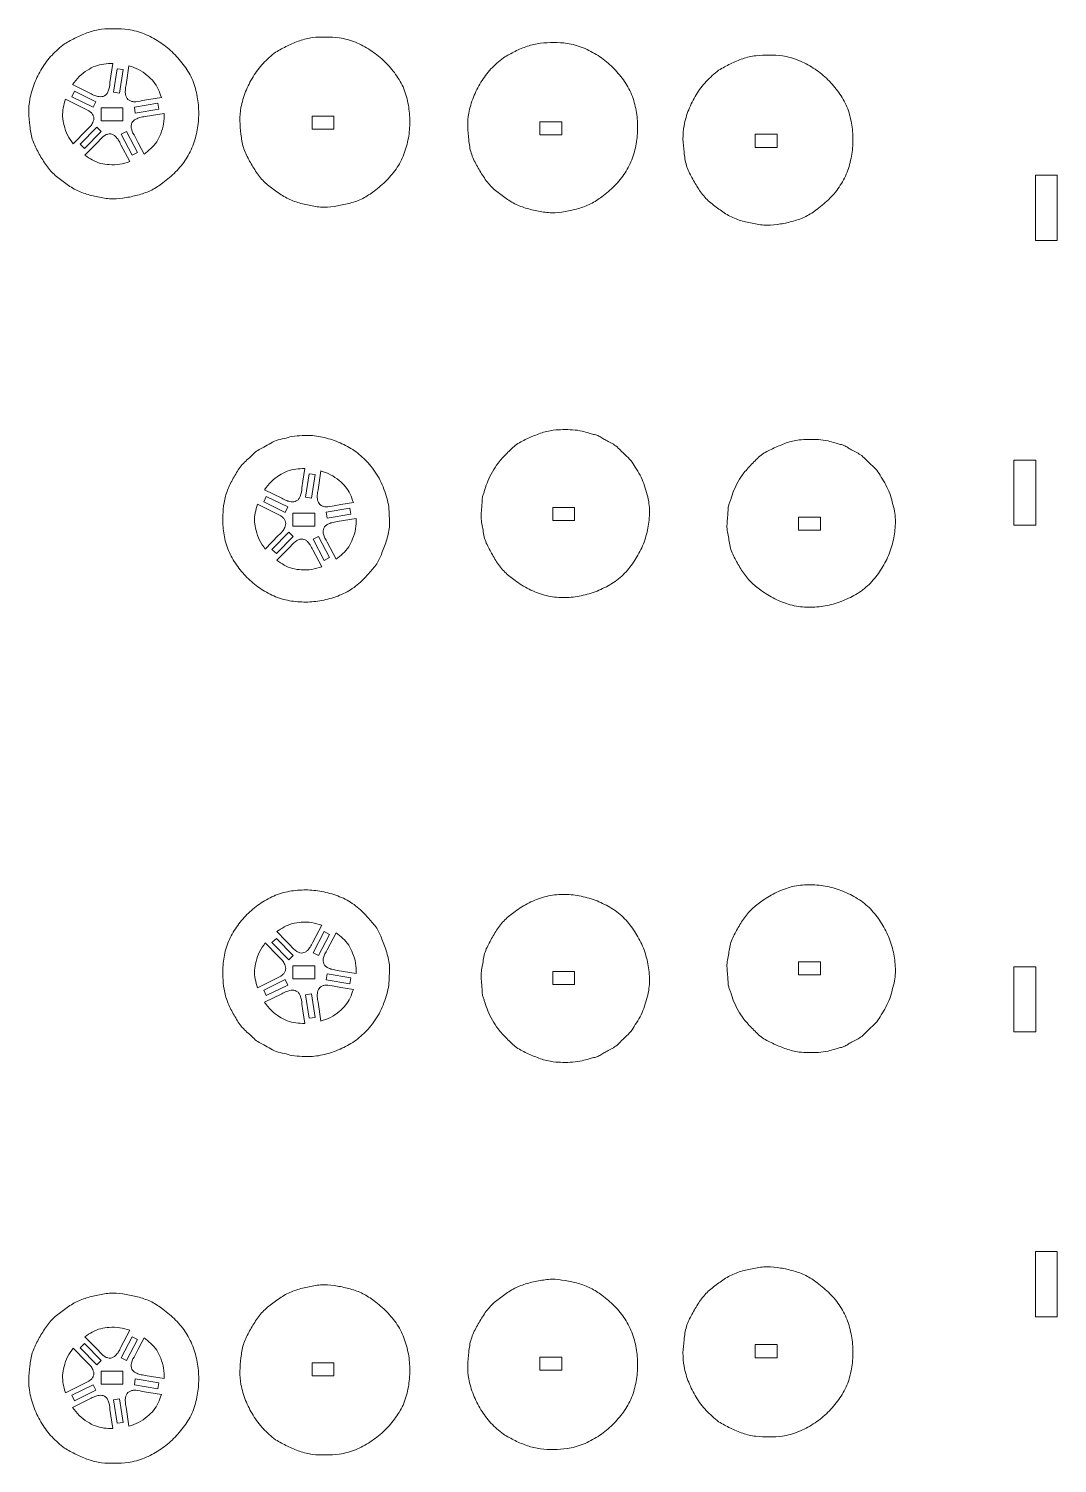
# Model space of a CAD drawing. Header units: millimetres. Extents: x -1254 to 1112, y -410 to 1173.
# Drawn here: x 11.5 to 248, y -409.9 to -80 of the extents above; entities that cross this region are included whole.
import ezdxf

# ---------------------------------------------------------------- set-up
doc = ezdxf.new("R2010")
doc.units = ezdxf.units.MM

msp = doc.modelspace()

# ---------------------------------------------------------------- linework, layer by layer
at = {"color": 7, "linetype": 'Continuous', "lineweight": 15}
for p, q in [((30.44, -90.88), (30.86, -87.99)), ((34.56, -88.52), (33.91, -92.88)), ((30.21, -92.4), (30.44, -90.88)), ((31.85, -89.19), (31.06, -94.6)), ((33.24, -89.37), (31.85, -89.19)), ((32.44, -94.83), (33.24, -89.37)), ((22.04, -94.38), (21.44, -95.65)), ((21.44, -95.65), (26.34, -98.06)), ((21.64, -92.86), (25.58, -94.82)), ((26.98, -96.82), (22.04, -94.38)), ((31.06, -94.6), (32.44, -94.83)), ((22.61, -97.51), (19.99, -96.21)), ((23.98, -98.19), (22.61, -97.51)), ((26.34, -98.06), (26.98, -96.82)), ((28.17, -98.22), (28.17, -101.22)), ((33.17, -98.22), (28.17, -98.22)), ((33.17, -101.22), (33.17, -98.22)), ((41.2, -97.1), (35.82, -98.02)), ((35.82, -98.02), (36.03, -99.41)), ((36.03, -99.41), (41.46, -98.48)), ((37.64, -96.53), (39.16, -96.28)), ((39.16, -96.28), (42.04, -95.79)), ((41.46, -98.48), (41.2, -97.1)), ((28.17, -101.22), (33.17, -101.22)), ((42.68, -99.47), (38.33, -100.2)), ((76.7, -100.13), (76.7, -103.13)), ((81.7, -100.13), (76.7, -100.13)), ((81.7, -103.13), (81.7, -100.13)), ((134.06, -101.41), (129.06, -101.41)), ((129.06, -101.41), (129.06, -104.41)), ((134.06, -104.41), (134.06, -101.41)), ((21.77, -106.49), (24.85, -103.34)), ((27.19, -102.63), (23.34, -106.58)), ((24.36, -107.54), (28.17, -103.63)), ((28.17, -103.63), (27.19, -102.63)), ((34.03, -103.6), (32.78, -104.23)), ((32.78, -104.23), (35.34, -109.11)), ((36.57, -108.44), (34.03, -103.6)), ((36.01, -104.88), (36.72, -106.24)), ((76.7, -103.13), (81.7, -103.13)), ((129.06, -104.41), (134.06, -104.41)), ((178.55, -104.28), (178.55, -107.28)), ((183.55, -104.28), (178.55, -104.28)), ((183.55, -107.28), (183.55, -104.28)), ((23.34, -106.58), (24.36, -107.54)), ((26.49, -107), (24.45, -109.09)), ((27.57, -105.91), (26.49, -107)), ((34.77, -110.57), (32.74, -106.67)), ((35.34, -109.11), (36.57, -108.44)), ((36.72, -106.24), (38.08, -108.83)), ((178.55, -107.28), (183.55, -107.28)), ((242.98, -128.7), (242.98, -113.7)), ((242.98, -113.7), (247.98, -113.7)), ((247.98, -128.7), (247.98, -113.7)), ((242.98, -128.7), (247.98, -128.7)), ((74.56, -184.03), (74.99, -181.14)), ((238.02, -194.18), (238.02, -179.18)), ((238.02, -179.18), (243.02, -179.18)), ((243.02, -194.18), (243.02, -179.18)), ((74.34, -185.55), (74.56, -184.03)), ((75.97, -182.34), (75.19, -187.75)), ((77.36, -182.52), (75.97, -182.34)), ((76.57, -187.98), (77.36, -182.52)), ((78.68, -181.67), (78.04, -186.03)), ((66.16, -187.53), (65.56, -188.79)), ((65.77, -186.01), (69.71, -187.97)), ((71.11, -189.97), (66.16, -187.53)), ((75.19, -187.75), (76.57, -187.98)), ((66.74, -190.66), (64.11, -189.36)), ((65.56, -188.79), (70.46, -191.21)), ((68.11, -191.34), (66.74, -190.66)), ((70.46, -191.21), (71.11, -189.97)), ((85.33, -190.25), (79.94, -191.17)), ((79.94, -191.17), (80.15, -192.56)), ((81.77, -189.68), (83.28, -189.43)), ((83.28, -189.43), (86.17, -188.94)), ((85.59, -191.62), (85.33, -190.25)), ((132, -193.09), (132, -190.09)), ((132, -190.09), (137, -190.09)), ((137, -190.09), (137, -193.09)), ((77.29, -191.36), (72.29, -191.36)), ((72.29, -191.36), (72.29, -194.36)), ((72.29, -194.36), (77.29, -194.36)), ((77.29, -194.36), (77.29, -191.36)), ((80.15, -192.56), (85.59, -191.62)), ((86.8, -192.62), (82.46, -193.35)), ((137, -193.09), (132, -193.09)), ((193.51, -192.32), (188.51, -192.32)), ((188.51, -192.32), (188.51, -195.32)), ((193.51, -195.32), (193.51, -192.32)), ((238.02, -194.18), (243.02, -194.18)), ((65.9, -199.64), (68.98, -196.49)), ((71.31, -195.78), (67.46, -199.73)), ((68.48, -200.69), (72.3, -196.78)), ((72.3, -196.78), (71.31, -195.78)), ((78.16, -196.75), (76.9, -197.38)), ((76.9, -197.38), (79.47, -202.26)), ((80.7, -201.59), (78.16, -196.75)), ((188.51, -195.32), (193.51, -195.32)), ((67.46, -199.73), (68.48, -200.69)), ((70.62, -200.15), (68.57, -202.24)), ((71.69, -199.05), (70.62, -200.15)), ((78.9, -203.72), (76.86, -199.82)), ((80.14, -198.03), (80.85, -199.39)), ((80.85, -199.39), (82.2, -201.98)), ((79.47, -202.26), (80.7, -201.59)), ((78.9, -286.14), (76.86, -290.05)), ((65.9, -290.23), (68.98, -293.37)), ((67.46, -290.14), (68.48, -289.18)), ((71.31, -294.08), (67.46, -290.14)), ((68.48, -289.18), (72.3, -293.09)), ((70.62, -289.71), (68.57, -287.62)), ((71.69, -290.81), (70.62, -289.71)), ((76.9, -292.49), (79.47, -287.61)), ((80.7, -288.28), (78.16, -293.11)), ((79.47, -287.61), (80.7, -288.28)), ((80.85, -290.48), (82.2, -287.88)), ((72.3, -293.09), (71.31, -294.08)), ((78.16, -293.11), (76.9, -292.49)), ((80.14, -291.84), (80.85, -290.48)), ((72.29, -298.5), (72.29, -295.5)), ((72.29, -295.5), (77.29, -295.5)), ((77.29, -295.5), (77.29, -298.5)), ((86.8, -297.25), (82.46, -296.52)), ((132, -296.78), (132, -299.78)), ((137, -296.78), (132, -296.78)), ((137, -299.78), (137, -296.78)), ((188.51, -297.54), (188.51, -294.54)), ((188.51, -294.54), (193.51, -294.54)), ((193.51, -294.54), (193.51, -297.54)), ((238.02, -295.69), (243.02, -295.69)), ((238.02, -295.69), (238.02, -310.69)), ((243.02, -295.69), (243.02, -310.69)), ((66.74, -299.21), (64.11, -300.51)), ((65.56, -301.07), (70.46, -298.65)), ((71.11, -299.9), (66.16, -302.34)), ((68.11, -298.52), (66.74, -299.21)), ((70.46, -298.65), (71.11, -299.9)), ((77.29, -298.5), (72.29, -298.5)), ((79.94, -298.69), (80.15, -297.31)), ((85.33, -299.62), (79.94, -298.69)), ((80.15, -297.31), (85.59, -298.24)), ((81.77, -300.18), (83.28, -300.44)), ((85.59, -298.24), (85.33, -299.62)), ((132, -299.78), (137, -299.78)), ((193.51, -297.54), (188.51, -297.54)), ((66.16, -302.34), (65.56, -301.07)), ((65.77, -303.86), (69.71, -301.9)), ((75.19, -302.12), (76.57, -301.89)), ((75.97, -307.52), (75.19, -302.12)), ((76.57, -301.89), (77.36, -307.35)), ((83.28, -300.44), (86.17, -300.93)), ((74.34, -304.31), (74.56, -305.83)), ((74.56, -305.83), (74.99, -308.73)), ((78.68, -308.19), (78.04, -303.84)), ((77.36, -307.35), (75.97, -307.52)), ((238.02, -310.69), (243.02, -310.69)), ((242.98, -361.17), (247.98, -361.17)), ((242.98, -361.17), (242.98, -376.17)), ((247.98, -361.17), (247.98, -376.17)), ((34.77, -379.29), (32.74, -383.2)), ((242.98, -376.17), (247.98, -376.17)), ((23.34, -383.29), (24.36, -382.33)), ((24.36, -382.33), (28.17, -386.24)), ((26.49, -382.86), (24.45, -380.77)), ((32.78, -385.64), (35.34, -380.75)), ((36.57, -381.43), (34.03, -386.26)), ((35.34, -380.75), (36.57, -381.43)), ((36.72, -383.63), (38.08, -381.03)), ((178.55, -385.58), (178.55, -382.58)), ((178.55, -382.58), (183.55, -382.58)), ((183.55, -382.58), (183.55, -385.58)), ((21.77, -383.38), (24.85, -386.52)), ((27.19, -387.23), (23.34, -383.29)), ((27.57, -383.96), (26.49, -382.86)), ((34.03, -386.26), (32.78, -385.64)), ((36.01, -384.99), (36.72, -383.63)), ((129.06, -388.46), (129.06, -385.46)), ((129.06, -385.46), (134.06, -385.46)), ((134.06, -385.46), (134.06, -388.46)), ((183.55, -385.58), (178.55, -385.58)), ((28.17, -386.24), (27.19, -387.23)), ((28.17, -391.65), (28.17, -388.65)), ((28.17, -388.65), (33.17, -388.65)), ((33.17, -388.65), (33.17, -391.65)), ((76.7, -386.73), (81.7, -386.73)), ((76.7, -389.73), (76.7, -386.73)), ((81.7, -386.73), (81.7, -389.73)), ((134.06, -388.46), (129.06, -388.46)), ((22.61, -392.35), (19.99, -393.66)), ((21.44, -394.22), (26.34, -391.8)), ((23.98, -391.67), (22.61, -392.35)), ((26.34, -391.8), (26.98, -393.04)), ((33.17, -391.65), (28.17, -391.65)), ((35.82, -391.84), (36.03, -390.46)), ((41.2, -392.77), (35.82, -391.84)), ((36.03, -390.46), (41.46, -391.39)), ((42.68, -390.39), (38.33, -389.66)), ((41.46, -391.39), (41.2, -392.77)), ((81.7, -389.73), (76.7, -389.73)), ((22.04, -395.49), (21.44, -394.22)), ((21.64, -397), (25.58, -395.04)), ((26.98, -393.04), (22.04, -395.49)), ((31.06, -395.27), (32.44, -395.04)), ((31.85, -400.67), (31.06, -395.27)), ((32.44, -395.04), (33.24, -400.5)), ((37.64, -393.33), (39.16, -393.59)), ((39.16, -393.59), (42.04, -394.08)), ((30.21, -397.46), (30.44, -398.98)), ((30.44, -398.98), (30.86, -401.88)), ((34.56, -401.34), (33.91, -396.99)), ((33.24, -400.5), (31.85, -400.67))]:
    msp.add_line(p, q, dxfattribs=at)
for points, knots in [([(19.75, -83.48), (18.76, -84.31), (16.79, -85.95), (14.49, -89.07), (12.77, -92.51), (11.73, -95.96), (11.45, -99.3), (11.79, -102.35), (12.19, -105.42), (13.59, -108.19), (15.11, -110.85), (16.98, -113.32), (19.45, -115.17), (21.95, -116.97), (24.82, -118.13), (27.82, -118.78), (30.88, -119.28), (33.95, -118.88), (36.95, -118.23), (39.88, -117.21), (42.64, -115.32), (45.39, -113.02), (47.85, -110.03), (49.55, -106.55), (50.47, -102.8), (50.74, -98.96), (50.28, -95.14), (49.23, -91.41), (47.14, -88.14), (44.6, -85.25), (41.56, -82.89), (38.16, -81.09), (34.67, -80.07), (31.34, -79.99), (28.26, -80.01), (25.26, -80.77), (22.43, -81.97), (20.64, -82.98), (19.75, -83.48)], [0, 0, 0, 0, 0.031345, 0.062648, 0.093762, 0.124966, 0.150041, 0.174951, 0.200007, 0.225083, 0.249977, 0.275053, 0.300037, 0.32498, 0.350056, 0.374962, 0.400065, 0.425158, 0.450051, 0.475127, 0.500112, 0.531364, 0.562619, 0.593964, 0.625188, 0.656304, 0.687466, 0.718812, 0.75016, 0.78132, 0.812439, 0.843671, 0.875016, 0.900005, 0.924953, 0.950028, 0.97494, 1, 1, 1, 1]), ([(68.28, -85.4), (67.29, -86.22), (65.32, -87.87), (63.02, -90.99), (61.3, -94.43), (60.26, -97.87), (59.99, -101.21), (60.32, -104.26), (60.72, -107.34), (62.12, -110.11), (63.64, -112.77), (65.51, -115.24), (67.98, -117.09), (70.48, -118.88), (73.35, -120.04), (76.35, -120.7), (79.41, -121.19), (82.49, -120.79), (85.48, -120.15), (88.41, -119.13), (91.17, -117.23), (93.92, -114.93), (96.38, -111.94), (98.08, -108.46), (99, -104.72), (99.27, -100.88), (98.81, -97.06), (97.76, -93.32), (95.67, -90.05), (93.13, -87.17), (90.09, -84.81), (86.69, -83), (83.21, -81.99), (79.87, -81.9), (76.79, -81.93), (73.79, -82.68), (70.96, -83.89), (69.17, -84.89), (68.28, -85.4)], [0, 0, 0, 0, 0.031344, 0.062647, 0.093761, 0.124965, 0.150041, 0.174951, 0.200007, 0.225083, 0.249977, 0.275053, 0.300036, 0.32498, 0.350055, 0.374962, 0.400065, 0.425158, 0.450051, 0.475126, 0.500112, 0.531364, 0.562618, 0.593963, 0.625188, 0.656303, 0.687465, 0.718812, 0.750159, 0.78132, 0.812438, 0.84367, 0.875015, 0.900005, 0.924952, 0.950027, 0.97494, 1, 1, 1, 1]), ([(120.64, -86.68), (119.66, -87.5), (117.68, -89.15), (115.39, -92.27), (113.67, -95.71), (112.62, -99.15), (112.35, -102.49), (112.69, -105.54), (113.08, -108.62), (114.48, -111.39), (116.01, -114.04), (117.88, -116.52), (120.35, -118.37), (122.85, -120.16), (125.72, -121.32), (128.72, -121.98), (131.77, -122.47), (134.85, -122.07), (137.85, -121.42), (140.77, -120.41), (143.53, -118.51), (146.29, -116.21), (148.74, -113.22), (150.45, -109.74), (151.36, -105.99), (151.63, -102.15), (151.17, -98.34), (150.12, -94.6), (148.04, -91.33), (145.5, -88.44), (142.46, -86.08), (139.05, -84.28), (135.57, -83.26), (132.23, -83.18), (129.15, -83.21), (126.15, -83.96), (123.32, -85.17), (121.54, -86.17), (120.64, -86.68)], [0, 0, 0, 0, 0.0313451, 0.0626476, 0.0937618, 0.1249657, 0.1500415, 0.1749512, 0.2000074, 0.2250829, 0.249977, 0.2750529, 0.3000374, 0.3249801, 0.3500563, 0.3749621, 0.4000648, 0.4251582, 0.4500512, 0.4751273, 0.500112, 0.5313639, 0.5626187, 0.5939637, 0.6251884, 0.6563039, 0.6874658, 0.7188122, 0.7501598, 0.7813204, 0.8124388, 0.843671, 0.875016, 0.9000045, 0.924952, 0.9500282, 0.9749397, 1, 1, 1, 1]), ([(30.86, -87.99), (30.19, -88.01), (28.83, -88.05), (26.82, -88.51), (24.92, -89.56), (23.07, -90.93), (22.12, -92.22), (21.64, -92.86)], [0, 0, 0, 0, 0.1862886, 0.373666, 0.5610652, 0.7806081, 1, 1, 1, 1]), ([(42.04, -95.79), (41.81, -95.15), (41.36, -93.87), (40.29, -92.1), (38.71, -90.62), (36.84, -89.29), (35.32, -88.78), (34.56, -88.52)], [0, 0, 0, 0, 0.1862873, 0.3736593, 0.5610647, 0.7806139, 1, 1, 1, 1]), ([(170.13, -89.55), (169.14, -90.37), (167.17, -92.02), (164.88, -95.14), (163.16, -98.58), (162.11, -102.03), (161.84, -105.36), (162.17, -108.41), (162.57, -111.49), (163.97, -114.26), (165.5, -116.92), (167.37, -119.39), (169.83, -121.24), (172.33, -123.03), (175.21, -124.2), (178.21, -124.85), (181.26, -125.34), (184.34, -124.94), (187.34, -124.3), (190.26, -123.28), (193.02, -121.39), (195.77, -119.09), (198.23, -116.09), (199.94, -112.61), (200.85, -108.87), (201.12, -105.03), (200.66, -101.21), (199.61, -97.47), (197.53, -94.2), (194.99, -91.32), (191.94, -88.96), (188.54, -87.15), (185.06, -86.14), (181.72, -86.05), (178.64, -86.08), (175.64, -86.84), (172.81, -88.04), (171.03, -89.05), (170.13, -89.55)], [0, 0, 0, 0, 0.031345, 0.062648, 0.093762, 0.124966, 0.150042, 0.174951, 0.200007, 0.225083, 0.249977, 0.275053, 0.300038, 0.324981, 0.350056, 0.374963, 0.400065, 0.425159, 0.450052, 0.475128, 0.500113, 0.531365, 0.562619, 0.593964, 0.625189, 0.656304, 0.687466, 0.718813, 0.75016, 0.78132, 0.812439, 0.843671, 0.875016, 0.900006, 0.924953, 0.950028, 0.97494, 1, 1, 1, 1]), ([(25.58, -94.82), (25.96, -95.02), (26.63, -95.37), (27.58, -95.64), (28.35, -95.66), (28.97, -95.47), (29.49, -95.03), (30.06, -94.01), (30.15, -93.08), (30.21, -92.4)], [0, 0, 0, 0, 0.182014, 0.327954, 0.422656, 0.506985, 0.602178, 0.710312, 1, 1, 1, 1]), ([(33.91, -92.88), (33.84, -93.3), (33.72, -94.05), (33.75, -95.04), (33.97, -95.77), (34.34, -96.3), (34.92, -96.66), (36.07, -96.89), (36.98, -96.69), (37.64, -96.53)], [0, 0, 0, 0, 0.182012, 0.327955, 0.422658, 0.506988, 0.602188, 0.710315, 1, 1, 1, 1]), ([(19.99, -96.21), (19.8, -96.86), (19.42, -98.16), (19.24, -100.22), (19.64, -102.35), (20.38, -104.53), (21.31, -105.84), (21.77, -106.49)], [0, 0, 0, 0, 0.186282, 0.373661, 0.561061, 0.780609, 1, 1, 1, 1]), ([(24.85, -103.34), (25.16, -103.05), (25.7, -102.52), (26.25, -101.69), (26.5, -100.97), (26.52, -100.32), (26.26, -99.69), (25.47, -98.83), (24.61, -98.46), (23.98, -98.19)], [0, 0, 0, 0, 0.182007, 0.327953, 0.422656, 0.50699, 0.602179, 0.710311, 1, 1, 1, 1]), ([(38.33, -100.2), (37.92, -100.26), (37.16, -100.38), (36.23, -100.72), (35.61, -101.15), (35.21, -101.67), (35.05, -102.33), (35.18, -103.49), (35.66, -104.29), (36.01, -104.88)], [0, 0, 0, 0, 0.182009, 0.327958, 0.422658, 0.506991, 0.602183, 0.710317, 1, 1, 1, 1]), ([(38.08, -108.83), (38.61, -108.42), (39.69, -107.59), (41.04, -106.03), (41.97, -104.07), (42.65, -101.87), (42.67, -100.27), (42.68, -99.47)], [0, 0, 0, 0, 0.186288, 0.373661, 0.561062, 0.780613, 1, 1, 1, 1]), ([(32.74, -106.67), (32.55, -106.29), (32.21, -105.61), (31.6, -104.83), (30.99, -104.37), (30.38, -104.16), (29.69, -104.2), (28.64, -104.69), (28.02, -105.39), (27.57, -105.91)], [0, 0, 0, 0, 0.182008, 0.327952, 0.422663, 0.506983, 0.602176, 0.710321, 1, 1, 1, 1]), ([(24.45, -109.09), (25.01, -109.47), (26.13, -110.24), (28.03, -111.05), (30.18, -111.32), (32.48, -111.29), (34.01, -110.81), (34.77, -110.57)], [0, 0, 0, 0, 0.186282, 0.373662, 0.561059, 0.780604, 1, 1, 1, 1]), ([(89.9, -180.17), (89.02, -179.27), (87.27, -177.46), (83.99, -175.52), (80.49, -174.17), (77.23, -173.49), (74.4, -173.54), (72.2, -173.66), (70.26, -174.27), (68.41, -174.57), (66.8, -175.55), (65.28, -176.35), (63.85, -177.09), (62.49, -178.55), (60.48, -180.09), (58.93, -182.72), (57.47, -185.35), (56.49, -188.22), (56.13, -191.47), (56.15, -194.99), (56.82, -198.73), (58.46, -202.16), (60.67, -205.22), (63.39, -207.83), (66.53, -209.93), (70.05, -211.36), (73.81, -211.9), (77.58, -211.8), (81.27, -211), (84.79, -209.62), (87.62, -207.57), (89.72, -205.24), (91.67, -203.17), (92.82, -200.38), (93.92, -197.46), (94.61, -194.58), (94.39, -192.06), (94.37, -189.95), (93.87, -187.88), (93.2, -185.86), (92.41, -183.82), (91.16, -181.99), (90.32, -180.78), (89.9, -180.17)], [0, 0, 0, 0, 0.031318, 0.062544, 0.09367, 0.124864, 0.144506, 0.16407, 0.179504, 0.19494, 0.210379, 0.225812, 0.237936, 0.250063, 0.275129, 0.300204, 0.325122, 0.350176, 0.375135, 0.406272, 0.437574, 0.468893, 0.500071, 0.531173, 0.56236, 0.593686, 0.625023, 0.65614, 0.687261, 0.718549, 0.749867, 0.773224, 0.796612, 0.820001, 0.847392, 0.874952, 0.892472, 0.91001, 0.927458, 0.944997, 0.963285, 0.981659, 1, 1, 1, 1]), ([(150.34, -203.03), (151.02, -201.97), (152.39, -199.85), (153.66, -196.25), (154.32, -192.51), (154.26, -189.23), (153.54, -186.64), (152.98, -184.6), (152.12, -182.64), (151, -180.94), (150.02, -179.23), (148.7, -178.07), (147.57, -176.94), (146.25, -175.59), (144.64, -174.88), (143.27, -174.09), (142.39, -173.5), (141.35, -173.29), (140.15, -172.94), (138.58, -172.46), (136.56, -172.18), (134.34, -172.18), (131.84, -172.27), (129.14, -172.95), (126.37, -174.16), (123.59, -175.46), (121.44, -177.64), (119.49, -179.67), (118.1, -181.87), (117.04, -183.9), (116.53, -185.59), (116.14, -186.77), (115.8, -187.62), (115.8, -188.6), (115.68, -189.84), (115.58, -191.22), (115.47, -192.76), (115.96, -194.71), (116.14, -197.25), (117.58, -199.97), (119.03, -202.62), (120.92, -205.04), (123.5, -207.08), (126.5, -208.97), (130.05, -210.39), (133.84, -210.91), (137.64, -210.66), (141.33, -209.75), (144.78, -208.16), (147.99, -206.04), (149.56, -204.04), (150.34, -203.03)], [0, 0, 0, 0, 0.03116, 0.062273, 0.093493, 0.124806, 0.142286, 0.159821, 0.177251, 0.194786, 0.210242, 0.225687, 0.237812, 0.249932, 0.271928, 0.280569, 0.289216, 0.29786, 0.306502, 0.320081, 0.338333, 0.356703, 0.374976, 0.400027, 0.424916, 0.449971, 0.475024, 0.499914, 0.519553, 0.539071, 0.556354, 0.563143, 0.569938, 0.578586, 0.587227, 0.600806, 0.612901, 0.625026, 0.650082, 0.675139, 0.700045, 0.725096, 0.750131, 0.781263, 0.81254, 0.843853, 0.875072, 0.906192, 0.937361, 0.96868, 1, 1, 1, 1]), ([(206.86, -205.27), (207.54, -204.21), (208.9, -202.08), (210.17, -198.49), (210.83, -194.75), (210.77, -191.47), (210.05, -188.88), (209.5, -186.83), (208.63, -184.88), (207.51, -183.18), (206.54, -181.46), (205.22, -180.3), (204.08, -179.18), (202.77, -177.83), (201.16, -177.11), (199.79, -176.32), (198.9, -175.74), (197.86, -175.52), (196.67, -175.18), (195.1, -174.7), (193.08, -174.42), (190.86, -174.41), (188.36, -174.5), (185.66, -175.18), (182.89, -176.4), (180.11, -177.69), (177.96, -179.88), (176.01, -181.91), (174.61, -184.1), (173.55, -186.13), (173.05, -187.83), (172.65, -189.01), (172.32, -189.85), (172.31, -190.84), (172.19, -192.08), (172.09, -193.46), (171.99, -195), (172.47, -196.94), (172.65, -199.48), (174.09, -202.21), (175.54, -204.86), (177.43, -207.27), (180.02, -209.32), (183.02, -211.21), (186.56, -212.62), (190.36, -213.15), (194.15, -212.89), (197.85, -211.98), (201.29, -210.4), (204.5, -208.28), (206.07, -206.27), (206.86, -205.27)], [0, 0, 0, 0, 0.03116, 0.062274, 0.093492, 0.124806, 0.142286, 0.159821, 0.177251, 0.194786, 0.210242, 0.225687, 0.237811, 0.249932, 0.271928, 0.280569, 0.289215, 0.29786, 0.306501, 0.320081, 0.338333, 0.356703, 0.374976, 0.400027, 0.424916, 0.449971, 0.475024, 0.499914, 0.519553, 0.539071, 0.556354, 0.563143, 0.569938, 0.578586, 0.587227, 0.600806, 0.612901, 0.625025, 0.650082, 0.675139, 0.700045, 0.725096, 0.750131, 0.781263, 0.81254, 0.843853, 0.875072, 0.906192, 0.937361, 0.96868, 1, 1, 1, 1]), ([(74.99, -181.14), (74.31, -181.16), (72.95, -181.2), (70.94, -181.66), (69.04, -182.71), (67.2, -184.08), (66.24, -185.37), (65.77, -186.01)], [0, 0, 0, 0, 0.186279, 0.373658, 0.561058, 0.780611, 1, 1, 1, 1]), ([(86.17, -188.94), (85.94, -188.3), (85.48, -187.02), (84.42, -185.25), (82.84, -183.77), (80.96, -182.44), (79.44, -181.93), (78.68, -181.67)], [0, 0, 0, 0, 0.186283, 0.37366, 0.561058, 0.780614, 1, 1, 1, 1]), ([(69.71, -187.97), (70.08, -188.17), (70.76, -188.52), (71.71, -188.79), (72.47, -188.81), (73.09, -188.62), (73.62, -188.18), (74.19, -187.16), (74.27, -186.23), (74.34, -185.55)], [0, 0, 0, 0, 0.181998, 0.327957, 0.422659, 0.506989, 0.602183, 0.71031, 1, 1, 1, 1]), ([(78.04, -186.03), (77.97, -186.44), (77.84, -187.2), (77.88, -188.19), (78.1, -188.92), (78.47, -189.45), (79.05, -189.81), (80.19, -190.04), (81.1, -189.83), (81.77, -189.68)], [0, 0, 0, 0, 0.1820071, 0.3279542, 0.4226511, 0.5069872, 0.6021744, 0.7102996, 1, 1, 1, 1]), ([(64.11, -189.36), (63.92, -190.01), (63.54, -191.31), (63.36, -193.37), (63.77, -195.5), (64.5, -197.68), (65.43, -198.98), (65.9, -199.64)], [0, 0, 0, 0, 0.1862845, 0.3736599, 0.561061, 0.7806115, 1, 1, 1, 1]), ([(68.98, -196.49), (69.28, -196.2), (69.83, -195.66), (70.38, -194.84), (70.63, -194.12), (70.64, -193.47), (70.39, -192.84), (69.6, -191.98), (68.74, -191.61), (68.11, -191.34)], [0, 0, 0, 0, 0.1820073, 0.3279534, 0.4226521, 0.5069868, 0.6021759, 0.7103106, 1, 1, 1, 1]), ([(82.46, -193.35), (82.04, -193.41), (81.29, -193.52), (80.36, -193.87), (79.73, -194.3), (79.34, -194.82), (79.17, -195.48), (79.31, -196.64), (79.79, -197.44), (80.14, -198.03)], [0, 0, 0, 0, 0.182009, 0.327955, 0.422644, 0.506987, 0.602178, 0.710308, 1, 1, 1, 1]), ([(82.2, -201.98), (82.74, -201.57), (83.81, -200.74), (85.17, -199.18), (86.09, -197.22), (86.78, -195.02), (86.79, -193.42), (86.8, -192.62)], [0, 0, 0, 0, 0.1862873, 0.3736623, 0.5610627, 0.7806128, 1, 1, 1, 1]), ([(76.86, -199.82), (76.67, -199.44), (76.33, -198.76), (75.72, -197.98), (75.12, -197.52), (74.5, -197.31), (73.82, -197.35), (72.76, -197.84), (72.14, -198.54), (71.69, -199.05)], [0, 0, 0, 0, 0.182011, 0.327958, 0.422652, 0.506987, 0.60218, 0.71031, 1, 1, 1, 1]), ([(68.57, -202.24), (69.13, -202.62), (70.25, -203.39), (72.15, -204.2), (74.31, -204.47), (76.61, -204.44), (78.13, -203.96), (78.9, -203.72)], [0, 0, 0, 0, 0.186284, 0.373657, 0.561055, 0.780613, 1, 1, 1, 1]), ([(206.86, -284.6), (207.54, -285.66), (208.9, -287.79), (210.17, -291.38), (210.83, -295.12), (210.77, -298.4), (210.05, -300.99), (209.5, -303.03), (208.63, -304.99), (207.51, -306.69), (206.54, -308.4), (205.22, -309.56), (204.08, -310.69), (202.77, -312.04), (201.16, -312.76), (199.79, -313.54), (198.9, -314.13), (197.86, -314.34), (196.67, -314.69), (195.1, -315.17), (193.08, -315.45), (190.86, -315.45), (188.36, -315.36), (185.66, -314.68), (182.89, -313.47), (180.11, -312.17), (177.96, -309.99), (176.01, -307.96), (174.61, -305.76), (173.55, -303.73), (173.05, -302.04), (172.65, -300.86), (172.32, -300.01), (172.31, -299.03), (172.19, -297.79), (172.09, -296.41), (171.99, -294.87), (172.47, -292.92), (172.65, -290.38), (174.09, -287.66), (175.54, -285.01), (177.43, -282.59), (180.02, -280.55), (183.02, -278.66), (186.56, -277.24), (190.36, -276.72), (194.15, -276.98), (197.85, -277.88), (201.29, -279.47), (204.5, -281.59), (206.07, -283.59), (206.86, -284.6)], [0, 0, 0, 0, 0.03116, 0.062274, 0.093492, 0.124806, 0.142286, 0.159821, 0.177251, 0.194786, 0.210242, 0.225687, 0.237811, 0.249932, 0.271928, 0.280569, 0.289215, 0.29786, 0.306501, 0.320081, 0.338333, 0.356703, 0.374976, 0.400027, 0.424916, 0.449971, 0.475024, 0.499914, 0.519553, 0.539071, 0.556354, 0.563143, 0.569938, 0.578586, 0.587227, 0.600806, 0.612901, 0.625025, 0.650082, 0.675139, 0.700045, 0.725096, 0.750131, 0.781263, 0.81254, 0.843853, 0.875072, 0.906192, 0.937361, 0.96868, 1, 1, 1, 1]), ([(89.9, -309.69), (89.02, -310.6), (87.27, -312.41), (83.99, -314.34), (80.49, -315.7), (77.23, -316.38), (74.4, -316.33), (72.2, -316.21), (70.26, -315.59), (68.41, -315.3), (66.8, -314.32), (65.28, -313.51), (63.85, -312.77), (62.49, -311.31), (60.48, -309.78), (58.93, -307.15), (57.47, -304.52), (56.49, -301.65), (56.13, -298.39), (56.15, -294.88), (56.82, -291.14), (58.46, -287.71), (60.67, -284.65), (63.39, -282.04), (66.53, -279.94), (70.05, -278.51), (73.81, -277.96), (77.58, -278.06), (81.27, -278.86), (84.79, -280.24), (87.62, -282.3), (89.72, -284.62), (91.67, -286.7), (92.82, -289.49), (93.92, -292.41), (94.61, -295.29), (94.39, -297.8), (94.37, -299.92), (93.87, -301.98), (93.2, -304.01), (92.41, -306.05), (91.16, -307.88), (90.32, -309.09), (89.9, -309.69)], [0, 0, 0, 0, 0.031318, 0.062544, 0.09367, 0.124864, 0.144506, 0.16407, 0.179504, 0.19494, 0.210379, 0.225812, 0.237936, 0.250063, 0.275129, 0.300204, 0.325122, 0.350176, 0.375135, 0.406272, 0.437574, 0.468893, 0.500071, 0.531173, 0.56236, 0.593686, 0.625023, 0.65614, 0.687261, 0.718549, 0.749867, 0.773224, 0.796612, 0.820001, 0.847392, 0.874952, 0.892472, 0.91001, 0.927458, 0.944997, 0.963285, 0.981659, 1, 1, 1, 1]), ([(150.34, -286.83), (151.02, -287.9), (152.39, -290.02), (153.66, -293.61), (154.32, -297.35), (154.26, -300.63), (153.54, -303.22), (152.98, -305.27), (152.12, -307.22), (151, -308.92), (150.02, -310.64), (148.7, -311.8), (147.57, -312.93), (146.25, -314.28), (144.64, -314.99), (143.27, -315.78), (142.39, -316.37), (141.35, -316.58), (140.15, -316.92), (138.58, -317.4), (136.56, -317.68), (134.34, -317.69), (131.84, -317.6), (129.14, -316.92), (126.37, -315.7), (123.59, -314.41), (121.44, -312.22), (119.49, -310.19), (118.1, -308), (117.04, -305.97), (116.53, -304.27), (116.14, -303.09), (115.8, -302.25), (115.8, -301.26), (115.68, -300.02), (115.58, -298.64), (115.47, -297.1), (115.96, -295.16), (116.14, -292.62), (117.58, -289.89), (119.03, -287.24), (120.92, -284.83), (123.5, -282.78), (126.5, -280.9), (130.05, -279.48), (133.84, -278.95), (137.64, -279.21), (141.33, -280.12), (144.78, -281.7), (147.99, -283.82), (149.56, -285.83), (150.34, -286.83)], [0, 0, 0, 0, 0.03116, 0.062273, 0.093493, 0.124806, 0.142286, 0.159821, 0.177251, 0.194786, 0.210242, 0.225687, 0.237812, 0.249932, 0.271928, 0.280569, 0.289216, 0.29786, 0.306502, 0.320081, 0.338333, 0.356703, 0.374976, 0.400027, 0.424916, 0.449971, 0.475024, 0.499914, 0.519553, 0.539071, 0.556354, 0.563143, 0.569938, 0.578586, 0.587227, 0.600806, 0.612901, 0.625026, 0.650082, 0.675139, 0.700045, 0.725096, 0.750131, 0.781263, 0.81254, 0.843853, 0.875072, 0.906192, 0.937361, 0.96868, 1, 1, 1, 1]), ([(68.57, -287.62), (69.13, -287.24), (70.25, -286.48), (72.15, -285.67), (74.31, -285.4), (76.61, -285.42), (78.13, -285.9), (78.9, -286.14)], [0, 0, 0, 0, 0.186284, 0.373657, 0.561055, 0.780613, 1, 1, 1, 1]), ([(64.11, -300.51), (63.92, -299.86), (63.54, -298.55), (63.36, -296.5), (63.77, -294.36), (64.5, -292.19), (65.43, -290.88), (65.9, -290.23)], [0, 0, 0, 0, 0.1862845, 0.3736599, 0.561061, 0.7806115, 1, 1, 1, 1]), ([(76.86, -290.05), (76.67, -290.43), (76.33, -291.11), (75.72, -291.89), (75.12, -292.35), (74.5, -292.56), (73.82, -292.52), (72.76, -292.03), (72.14, -291.32), (71.69, -290.81)], [0, 0, 0, 0, 0.182011, 0.327958, 0.422652, 0.506987, 0.60218, 0.71031, 1, 1, 1, 1]), ([(82.2, -287.88), (82.74, -288.3), (83.81, -289.13), (85.17, -290.68), (86.09, -292.65), (86.78, -294.84), (86.79, -296.45), (86.8, -297.25)], [0, 0, 0, 0, 0.1862873, 0.3736623, 0.5610627, 0.7806128, 1, 1, 1, 1]), ([(68.98, -293.37), (69.28, -293.67), (69.83, -294.2), (70.38, -295.02), (70.63, -295.74), (70.64, -296.39), (70.39, -297.03), (69.6, -297.88), (68.74, -298.25), (68.11, -298.52)], [0, 0, 0, 0, 0.1820073, 0.3279534, 0.4226521, 0.5069868, 0.6021759, 0.7103106, 1, 1, 1, 1]), ([(82.46, -296.52), (82.04, -296.45), (81.29, -296.34), (80.36, -296), (79.73, -295.57), (79.34, -295.05), (79.17, -294.38), (79.31, -293.23), (79.79, -292.42), (80.14, -291.84)], [0, 0, 0, 0, 0.182009, 0.327955, 0.422644, 0.506987, 0.602178, 0.710308, 1, 1, 1, 1]), ([(78.04, -303.84), (77.97, -303.42), (77.84, -302.67), (77.88, -301.68), (78.1, -300.95), (78.47, -300.42), (79.05, -300.05), (80.19, -299.83), (81.1, -300.03), (81.77, -300.18)], [0, 0, 0, 0, 0.1820071, 0.3279542, 0.4226511, 0.5069872, 0.6021744, 0.7102996, 1, 1, 1, 1]), ([(69.71, -301.9), (70.08, -301.7), (70.76, -301.35), (71.71, -301.08), (72.47, -301.06), (73.09, -301.25), (73.62, -301.69), (74.19, -302.7), (74.27, -303.64), (74.34, -304.31)], [0, 0, 0, 0, 0.181998, 0.327957, 0.422659, 0.506989, 0.602183, 0.71031, 1, 1, 1, 1]), ([(86.17, -300.93), (85.94, -301.56), (85.48, -302.84), (84.42, -304.61), (82.84, -306.1), (80.96, -307.43), (79.44, -307.94), (78.68, -308.19)], [0, 0, 0, 0, 0.186283, 0.37366, 0.561058, 0.780614, 1, 1, 1, 1]), ([(74.99, -308.73), (74.31, -308.71), (72.95, -308.67), (70.94, -308.2), (69.04, -307.16), (67.2, -305.79), (66.24, -304.5), (65.77, -303.86)], [0, 0, 0, 0, 0.186279, 0.373658, 0.561058, 0.780611, 1, 1, 1, 1]), ([(170.13, -400.32), (169.14, -399.49), (167.17, -397.85), (164.88, -394.72), (163.16, -391.29), (162.11, -387.84), (161.84, -384.5), (162.17, -381.45), (162.57, -378.38), (163.97, -375.6), (165.5, -372.95), (167.37, -370.47), (169.83, -368.63), (172.33, -366.83), (175.21, -365.67), (178.21, -365.02), (181.26, -364.52), (184.34, -364.92), (187.34, -365.57), (190.26, -366.59), (193.02, -368.48), (195.77, -370.78), (198.23, -373.77), (199.94, -377.25), (200.85, -381), (201.12, -384.84), (200.66, -388.66), (199.61, -392.39), (197.53, -395.66), (194.99, -398.55), (191.94, -400.91), (188.54, -402.71), (185.06, -403.73), (181.72, -403.81), (178.64, -403.78), (175.64, -403.03), (172.81, -401.83), (171.03, -400.82), (170.13, -400.32)], [0, 0, 0, 0, 0.031345, 0.062648, 0.093762, 0.124966, 0.150042, 0.174951, 0.200007, 0.225083, 0.249977, 0.275053, 0.300038, 0.324981, 0.350056, 0.374963, 0.400065, 0.425159, 0.450052, 0.475128, 0.500113, 0.531365, 0.562619, 0.593964, 0.625189, 0.656304, 0.687466, 0.718813, 0.75016, 0.78132, 0.812439, 0.843671, 0.875016, 0.900006, 0.924953, 0.950028, 0.97494, 1, 1, 1, 1]), ([(68.28, -404.47), (67.29, -403.64), (65.32, -402), (63.02, -398.88), (61.3, -395.44), (60.26, -391.99), (59.99, -388.65), (60.32, -385.6), (60.72, -382.53), (62.12, -379.76), (63.64, -377.1), (65.51, -374.63), (67.98, -372.78), (70.48, -370.98), (73.35, -369.82), (76.35, -369.17), (79.41, -368.67), (82.49, -369.07), (85.48, -369.72), (88.41, -370.74), (91.17, -372.63), (93.92, -374.93), (96.38, -377.92), (98.08, -381.4), (99, -385.15), (99.27, -388.99), (98.81, -392.81), (97.76, -396.54), (95.67, -399.81), (93.13, -402.7), (90.09, -405.06), (86.69, -406.86), (83.21, -407.88), (79.87, -407.96), (76.79, -407.94), (73.79, -407.18), (70.96, -405.98), (69.17, -404.97), (68.28, -404.47)], [0, 0, 0, 0, 0.031344, 0.062647, 0.093761, 0.124965, 0.150041, 0.174951, 0.200007, 0.225083, 0.249977, 0.275053, 0.300036, 0.32498, 0.350055, 0.374962, 0.400065, 0.425158, 0.450051, 0.475126, 0.500112, 0.531364, 0.562618, 0.593963, 0.625188, 0.656303, 0.687465, 0.718812, 0.750159, 0.78132, 0.812438, 0.84367, 0.875015, 0.900005, 0.924952, 0.950027, 0.97494, 1, 1, 1, 1]), ([(120.64, -403.19), (119.66, -402.37), (117.68, -400.72), (115.39, -397.6), (113.67, -394.16), (112.62, -390.71), (112.35, -387.38), (112.69, -384.32), (113.08, -381.25), (114.48, -378.48), (116.01, -375.82), (117.88, -373.35), (120.35, -371.5), (122.85, -369.71), (125.72, -368.54), (128.72, -367.89), (131.77, -367.4), (134.85, -367.8), (137.85, -368.44), (140.77, -369.46), (143.53, -371.35), (146.29, -373.65), (148.74, -376.65), (150.45, -380.13), (151.36, -383.87), (151.63, -387.71), (151.17, -391.53), (150.12, -395.27), (148.04, -398.53), (145.5, -401.42), (142.46, -403.78), (139.05, -405.59), (135.57, -406.6), (132.23, -406.69), (129.15, -406.66), (126.15, -405.9), (123.32, -404.7), (121.54, -403.69), (120.64, -403.19)], [0, 0, 0, 0, 0.0313451, 0.0626476, 0.0937618, 0.1249657, 0.1500415, 0.1749512, 0.2000074, 0.2250829, 0.249977, 0.2750529, 0.3000374, 0.3249801, 0.3500563, 0.3749621, 0.4000648, 0.4251582, 0.4500512, 0.4751273, 0.500112, 0.5313639, 0.5626187, 0.5939637, 0.6251884, 0.6563039, 0.6874658, 0.7188122, 0.7501598, 0.7813204, 0.8124388, 0.843671, 0.875016, 0.9000045, 0.924952, 0.9500282, 0.9749397, 1, 1, 1, 1]), ([(19.75, -406.38), (18.76, -405.56), (16.79, -403.91), (14.49, -400.79), (12.77, -397.35), (11.73, -393.91), (11.45, -390.57), (11.79, -387.52), (12.19, -384.44), (13.59, -381.67), (15.11, -379.02), (16.98, -376.54), (19.45, -374.69), (21.95, -372.9), (24.82, -371.74), (27.82, -371.08), (30.88, -370.59), (33.95, -370.99), (36.95, -371.64), (39.88, -372.65), (42.64, -374.55), (45.39, -376.85), (47.85, -379.84), (49.55, -383.32), (50.47, -387.07), (50.74, -390.9), (50.28, -394.72), (49.23, -398.46), (47.14, -401.73), (44.6, -404.61), (41.56, -406.98), (38.16, -408.78), (34.67, -409.8), (31.34, -409.88), (28.26, -409.85), (25.26, -409.1), (22.43, -407.89), (20.64, -406.89), (19.75, -406.38)], [0, 0, 0, 0, 0.031345, 0.062648, 0.093762, 0.124966, 0.150041, 0.174951, 0.200007, 0.225083, 0.249977, 0.275053, 0.300037, 0.32498, 0.350056, 0.374962, 0.400065, 0.425158, 0.450051, 0.475127, 0.500112, 0.531364, 0.562619, 0.593964, 0.625188, 0.656304, 0.687466, 0.718812, 0.75016, 0.78132, 0.812439, 0.843671, 0.875016, 0.900005, 0.924953, 0.950028, 0.97494, 1, 1, 1, 1]), ([(24.45, -380.77), (25.01, -380.39), (26.13, -379.63), (28.03, -378.82), (30.18, -378.55), (32.48, -378.57), (34.01, -379.05), (34.77, -379.29)], [0, 0, 0, 0, 0.186282, 0.373662, 0.561059, 0.780604, 1, 1, 1, 1]), ([(38.08, -381.03), (38.61, -381.45), (39.69, -382.28), (41.04, -383.83), (41.97, -385.8), (42.65, -387.99), (42.67, -389.59), (42.68, -390.39)], [0, 0, 0, 0, 0.186288, 0.373661, 0.561062, 0.780613, 1, 1, 1, 1]), ([(19.99, -393.66), (19.8, -393.01), (19.42, -391.7), (19.24, -389.65), (19.64, -387.51), (20.38, -385.34), (21.31, -384.03), (21.77, -383.38)], [0, 0, 0, 0, 0.186282, 0.373661, 0.561061, 0.780609, 1, 1, 1, 1]), ([(32.74, -383.2), (32.55, -383.57), (32.21, -384.26), (31.6, -385.03), (30.99, -385.5), (30.38, -385.71), (29.69, -385.66), (28.64, -385.18), (28.02, -384.47), (27.57, -383.96)], [0, 0, 0, 0, 0.182008, 0.327952, 0.422663, 0.506983, 0.602176, 0.710321, 1, 1, 1, 1]), ([(38.33, -389.66), (37.92, -389.6), (37.16, -389.49), (36.23, -389.15), (35.61, -388.71), (35.21, -388.2), (35.05, -387.53), (35.18, -386.38), (35.66, -385.57), (36.01, -384.99)], [0, 0, 0, 0, 0.182009, 0.327958, 0.422658, 0.506991, 0.602183, 0.710317, 1, 1, 1, 1]), ([(24.85, -386.52), (25.16, -386.82), (25.7, -387.35), (26.25, -388.17), (26.5, -388.89), (26.52, -389.54), (26.26, -390.18), (25.47, -391.03), (24.61, -391.4), (23.98, -391.67)], [0, 0, 0, 0, 0.182007, 0.327953, 0.422656, 0.50699, 0.602179, 0.710311, 1, 1, 1, 1]), ([(25.58, -395.04), (25.96, -394.85), (26.63, -394.5), (27.58, -394.23), (28.35, -394.21), (28.97, -394.4), (29.49, -394.84), (30.06, -395.85), (30.15, -396.78), (30.21, -397.46)], [0, 0, 0, 0, 0.182014, 0.327954, 0.422656, 0.506985, 0.602178, 0.710312, 1, 1, 1, 1]), ([(33.91, -396.99), (33.84, -396.57), (33.72, -395.82), (33.75, -394.83), (33.97, -394.1), (34.34, -393.57), (34.92, -393.2), (36.07, -392.97), (36.98, -393.18), (37.64, -393.33)], [0, 0, 0, 0, 0.182012, 0.327955, 0.422658, 0.506988, 0.602188, 0.710315, 1, 1, 1, 1]), ([(42.04, -394.08), (41.81, -394.71), (41.36, -395.99), (40.29, -397.76), (38.71, -399.25), (36.84, -400.58), (35.32, -401.09), (34.56, -401.34)], [0, 0, 0, 0, 0.1862873, 0.3736593, 0.5610647, 0.7806139, 1, 1, 1, 1]), ([(30.86, -401.88), (30.19, -401.86), (28.83, -401.82), (26.82, -401.35), (24.92, -400.31), (23.07, -398.94), (22.12, -397.65), (21.64, -397)], [0, 0, 0, 0, 0.1862886, 0.373666, 0.5610652, 0.7806081, 1, 1, 1, 1])]:
    msp.add_open_spline(points, degree=3, knots=knots, dxfattribs=at)

doc.saveas('drawing.dxf')
